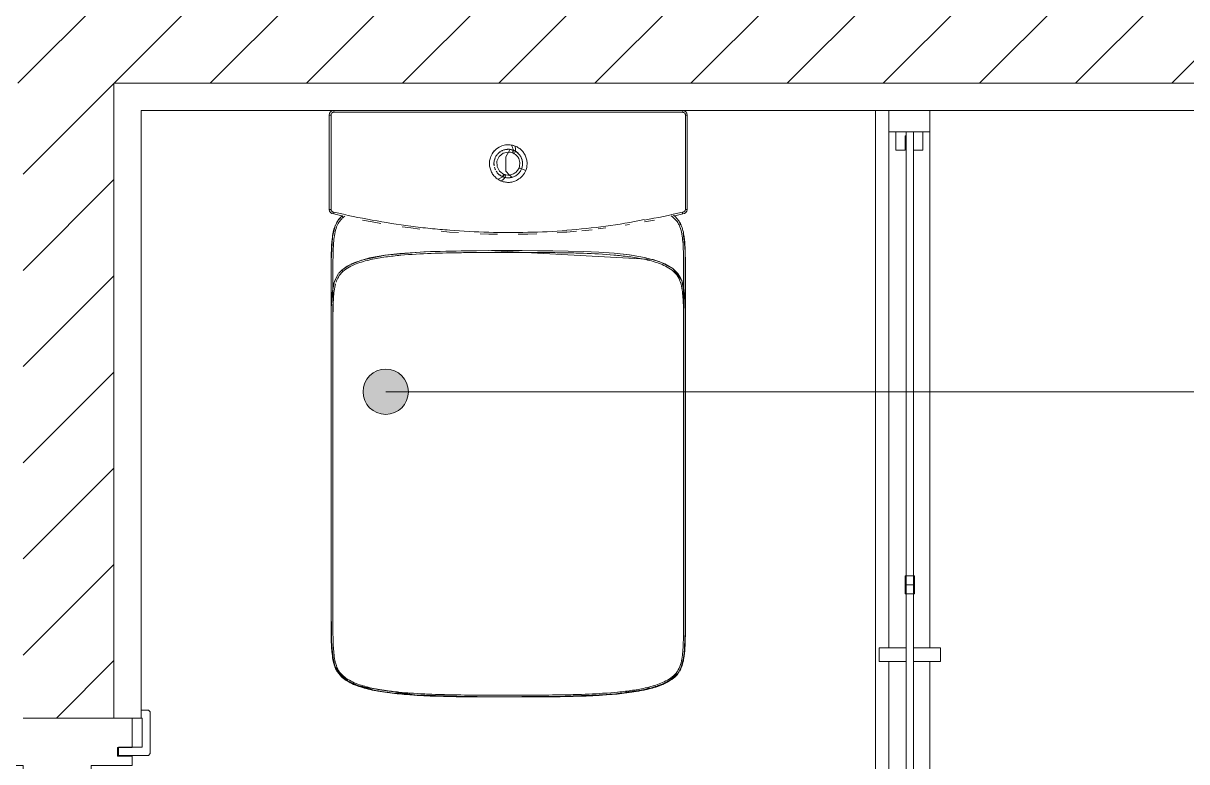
# Model space of a CAD drawing. Header units: millimetres. Extents: x 2160 to 29548, y 1196 to 18324.
# Drawn here: x 24234 to 25517, y 8252 to 9066 of the extents above; entities that cross this region are included whole.
import ezdxf

# ---------------------------------------------------------------- set-up
doc = ezdxf.new("R2010")
doc.units = ezdxf.units.MM
for name, color, linetype, lineweight, true_color in [('A-DOOR', 30, 'Continuous', 9, 0xff7f00), ('A-DOOR-FRAM', 30, 'Continuous', 9, 0xff7f00), ('A-GENM', 7, 'Continuous', 9, 0x848400), ('A-GENM-5', 7, 'Continuous', 9, 0x7f5f3f), ('A-GENM-6', 7, 'Continuous', 5, 0x7f5f3f), ('A-新建墙体', 7, 'Continuous', 18, 0x848400), ('A-新建墙体-2', 9, 'Continuous', 5, 0x808080), ('A-新建墙体-3', 7, 'Continuous', 9, 0xff8080), ('G-ANNO-TEXT-1', 7, 'Continuous', 5, 0x008000), ('G-IMPT', 7, 'Continuous', 5, 0x7f5f3f), ('P-SANR-FIXT', 7, 'Continuous', 5, 0x7f5f3f)]:
    doc.layers.add(name, color=color, linetype=linetype, lineweight=lineweight, true_color=true_color)
pattern_1 = [(45, (11833.81, 0), (-53.033, 53.033), [])]

# ---------------------------------------------------------------- blocks, each defined once
blk = doc.blocks.new('I-W-门套 - 标准-V11-02平面布置及立面索引')
at = {"layer": 'A-DOOR'}
for p, q in [((-430.6, 18), (-428.6, 20)), ((-430.6, 10), (-430.6, 18)), ((-428.6, 20), (-382.6, 20)), ((-382.6, 20), (-380.6, 18)), ((-380.6, 18), (-380.6, -15)), ((-421.6, 11), (-421.6, 10)), ((-389.6, 11), (-421.6, 11)), ((-389.6, -15), (-389.6, 11)), ((-380.6, -15), (-389.6, -15))]:
    blk.add_line(p, q, dxfattribs=at)
blk = doc.blocks.new('I-W-门框 - 标准-14208058-02平面布置及立面索引')
at = {"layer": 'A-DOOR-FRAM'}
for p, q in [((-650, 0), (-617.5, 0)), ((-617.5, 0), (-617.5, -15)), ((-608, 0), (-598, 0)), ((-608, -15), (-608, 0)), ((-598, 0), (-598, -30)), ((98, 0), (108, 0)), ((98, -30), (98, 0)), ((108, 0), (108, -15)), ((117.5, 0), (150, 0)), ((117.5, -15), (117.5, 0)), ((-617.5, -15), (-608, -15)), ((108, -15), (117.5, -15)), ((-598, -30), (-590, -30)), ((-590, -30), (-590, -105)), ((90, -30), (98, -30)), ((90, -105), (90, -30)), ((-598, -105), (-598, -150)), ((-590, -105), (-598, -105)), ((98, -105), (90, -105)), ((98, -150), (98, -105)), ((-617.5, -134), (-617.5, -150)), ((-608, -134), (-617.5, -134)), ((-608, -150), (-608, -134)), ((108, -134), (108, -150)), ((117.5, -134), (108, -134)), ((117.5, -150), (117.5, -134)), ((-617.5, -150), (-650, -150)), ((-598, -150), (-608, -150)), ((108, -150), (98, -150)), ((150, -150), (117.5, -150))]:
    blk.add_line(p, q, dxfattribs=at)
blk = doc.blocks.new('科勒艾思格尔分体座便器_KC-3588-H-O_ - 科勒艾思格尔分体坐便器_dwg-V13-02平面布置及立面索引')
at = {"layer": 'G-IMPT'}
for p, q in [((-192.5, 308.2), (-192.5, 309.2)), ((-192.5, 307.2), (-192.5, 308.2)), ((192.5, 307.2), (192.5, 309.2)), ((-197.5, 304.2), (-197.5, 200.1)), ((-195.5, 304.2), (-197.5, 304.2)), ((195.5, 304.2), (196.5, 304.2)), ((196.5, 304.2), (197.5, 304.2)), ((197.5, 200.1), (197.5, 304.2)), ((-2.7, 258.2), (0.2, 263.4)), ((-2.7, 258.2), (0.2, 263.4)), ((-2.7, 258.2), (-2.7, 242.2)), ((-2.7, 242.2), (-2.7, 258.2)), ((0.2, 263.4), (1.8, 266.3)), ((-15.7, 250.3), (-15.7, 249.7)), ((-14.6, 256.5), (-15.2, 254.8)), ((-14.8, 245.4), (-14.5, 244.5)), ((-13, 241.8), (-12.5, 241.1)), ((-2.7, 242.2), (1.4, 238)), ((1.4, 238), (-2.7, 242.2)), ((2.9, 235.2), (3.8, 235.4)), ((-196.5, 200.1), (-197.5, 200.1)), ((-195.5, 200.1), (-196.5, 200.1)), ((-192.5, 195.1), (-183.6, 193.1)), ((-192.5, 195.1), (-183.6, 193.1)), ((-183.6, 193.1), (-192.5, 195.1)), ((-183.6, 193.1), (-192.5, 195.1)), ((-192.5, 195.1), (-183.6, 193.1)), ((183.6, 193.1), (192.5, 195.1)), ((183.6, 193.1), (192.5, 195.1)), ((192.5, 195.1), (183.6, 193.1)), ((192.5, 195.1), (183.6, 193.1)), ((183.6, 193.1), (192.5, 195.1)), ((196.5, 200.1), (195.5, 200.1)), ((197.5, 200.1), (196.5, 200.1)), ((129, 182.7), (133.8, 183.5)), ((129, 182.7), (133.8, 183.5)), ((133.8, 183.5), (129, 182.7)), ((133.8, 183.5), (129, 182.7)), ((129, 182.7), (133.8, 183.5)), ((150.2, 186.3), (161.3, 188.4)), ((150.2, 186.3), (161.3, 188.4)), ((161.3, 188.4), (150.2, 186.3)), ((161.3, 188.4), (150.2, 186.3)), ((150.2, 186.3), (161.3, 188.4)), ((188.1, 187.4), (190.2, 183.2)), ((10.8, 172.7), (21.6, 172.9)), ((10.8, 172.7), (21.6, 172.9)), ((10.8, 172.7), (21.6, 172.9)), ((21.6, 172.9), (12.2, 172.7)), ((92.6, 177.8), (81, 176.6)), ((81, 176.6), (92.6, 177.8)), ((99.1, 178.6), (107.6, 179.7)), ((99.1, 178.6), (107.6, 179.7)), ((107.6, 179.7), (99.1, 178.6)), ((107.6, 179.7), (99.1, 178.6)), ((99.1, 178.6), (107.6, 179.7)), ((-186.8, 130), (-183.6, 133.3)), ((-186.6, 130.2), (-183.6, 133.3)), ((-183.6, 133.3), (-174.6, 139.2)), ((-174.6, 139.2), (-183.6, 133.3)), ((195.4, -245.5), (195.4, -159)), ((193.7, -292.7), (191.1, -303.4)), ((-176.6, -320.5), (-183.9, -315.3)), ((-177.3, -319.2), (-183, -315.2)), ((177.8, -319.8), (176.9, -320.3)), ((183.4, -314.9), (178.2, -318.8)), ((183.6, -315.5), (181, -317.5)), ((184.6, -313.7), (183.4, -314.9)), ((186.8, -312.1), (183.6, -315.5)), ((186.9, -312.1), (183.6, -315.5)), ((-153.9, -327), (-154.8, -326.8)), ((-142.7, -329.2), (-143.9, -329)), ((-123, -332.3), (-141.8, -329.3)), ((-117.8, -332.9), (-126.9, -331.4)), ((135.4, -331.4), (129.2, -332.3)), ((175.3, -321.1), (174.6, -321.5))]:
    blk.add_line(p, q, dxfattribs=at)
at = {"layer": 'G-IMPT', "flags": 128}
for points in [[(-197.5, 200.1), (-197.5, 252.2), (-197.5, 304.2)], [(-195.5, 304.2), (-195.5, 252.2), (-195.5, 200.1)], [(192.5, 307.2), (0, 307.2), (-192.5, 307.2)], [(195.5, 200.1), (195.5, 252.2), (195.5, 304.2)], [(197.5, 304.2), (197.5, 252.2), (197.5, 200.1)], [(3.6, 271.1), (4.2, 269.6), (4.7, 268.1), (5.3, 266.7), (5.8, 265.3)], [(5.8, 265.3), (5.3, 266.7), (4.7, 268.1), (4.2, 269.6), (3.6, 271.1)], [(7.6, 270), (7.8, 268.8), (7.9, 267.6), (8, 266.5), (8.1, 265.3), (8.3, 264.1)], [(0.2, 263.4), (-5.6, 262.2), (-10.1, 258.5), (-12.5, 253.2), (-12.3, 247.3), (-9.5, 242.2), (-4.7, 238.8)], [(0.2, 263.4), (1, 264.9), (1.8, 266.3)], [(5, 265.6), (4.9, 264.1), (4.7, 262.5)], [(5.1, 262.4), (5.5, 263.8), (5.8, 265.3)], [(7.8, 264.4), (7.5, 263.7), (7.2, 263), (7, 262.3), (6.7, 261.5)], [(11.9, 246), (12.5, 245.7), (13.2, 245.5), (13.9, 245.2), (14.6, 244.9)], [(19.3, 243.1), (18.4, 243.4), (17.4, 243.8), (16.5, 244.2), (15.6, 244.5), (14.6, 244.9)], [(-11.3, 233.3), (-10.5, 233.7), (-9.7, 234.1), (-9, 234.5), (-8.2, 234.9), (-7.4, 235.3), (-6.6, 235.7), (-5.8, 236.1)], [(-3.1, 235.3), (-4, 234.5), (-4.9, 233.7), (-5.8, 232.9), (-6.7, 232.2), (-7.6, 231.4)], [(-4.7, 238.8), (-5.1, 238.3), (-5.4, 237.9), (-5.8, 237.4), (-6.2, 236.9), (-6.5, 236.4)], [(-6.5, 236.4), (-3.2, 235.3), (-1.9, 235.1)], [(-4.2, 238.7), (-5, 237.4), (-5.8, 236.1)], [(-2.5, 238.2), (-3.1, 236.8), (-3.7, 235.4)], [(-2.5, 238.2), (-0.6, 238), (1.4, 238)], [(1.4, 238), (2.7, 236.7), (4, 235.5)], [(4, 235.5), (2.7, 236.7), (1.4, 238)], [(-192.7, -299.2), (-193.4, -296.4), (-195.2, -276.2), (-195.4, -230.8), (-195.4, -16.2), (-195.4, 91.1), (-195.4, 144.7), (-193.8, 171.6), (-191, 182.2), (-187.4, 188.5), (-183.8, 192.4), (-183.6, 192.5)], [(-185.4, 190.6), (-184.6, 191.5), (-183.4, 192.7)], [(-191.3, -302.8), (-193.2, -296.1), (-195, -276.2), (-195.3, -231.5), (-195.3, -17.5), (-195.3, 89.6), (-195.3, 143.1), (-193.9, 169.9), (-191.3, 180.6)], [(-160.8, 188.3), (-150.2, 186.3), (-140.6, 184.6)], [(-160.8, 188.3), (-150.2, 186.3), (-140.6, 184.6)], [(-140.6, 184.6), (-150.2, 186.3), (-160.8, 188.3)], [(-140.6, 184.6), (-150.2, 186.3), (-160.8, 188.3)], [(-160.8, 188.3), (-150.2, 186.3), (-140.6, 184.6)], [(-117.1, 181), (-107.6, 179.7), (-97.7, 178.4)], [(-117.1, 181), (-107.6, 179.7), (-97.7, 178.4)], [(-97.7, 178.4), (-107.6, 179.7), (-117.1, 181)], [(-97.7, 178.4), (-107.6, 179.7), (-117.1, 181)], [(-117.1, 181), (-107.6, 179.7), (-97.7, 178.4)], [(-74.1, 176), (-64.7, 175.2), (-54.9, 174.5)], [(-74.1, 176), (-64.7, 175.2), (-54.9, 174.5)], [(-54.9, 174.5), (-64.7, 175.2), (-74.1, 176)], [(-54.9, 174.5), (-64.7, 175.2), (-74.1, 176)], [(-74.1, 176), (-64.7, 175.2), (-54.9, 174.5)], [(-31, 173.2), (-21.6, 172.9), (-11.8, 172.7)], [(-31, 173.2), (-21.6, 172.9), (-11.8, 172.7)], [(-11.8, 172.7), (-21.6, 172.9), (-31, 173.2)], [(-11.8, 172.7), (-21.6, 172.9), (-31, 173.2)], [(-31, 173.2), (-21.6, 172.9), (-11.8, 172.7)], [(31.6, 173.2), (21.6, 172.9), (10.8, 172.7)], [(75.4, 176.1), (64.7, 175.2), (53.9, 174.4)], [(193.1, 174.2), (195, 155.1), (195.3, 112.2), (195.3, -103.3), (195.3, -211.1), (195.3, -265), (193.9, -291.4)], [(-183.6, 133.3), (-177.8, 137.5), (-161.7, 144.3), (-135.5, 149.7), (-93.2, 153.3), (-21.6, 154.7), (159.7, 144.8), (172.8, 140.1), (181.5, 135), (187.1, 129.6), (190.5, 124), (192.8, 117.5), (194.9, 100), (195.4, 64), (195.4, -128.5), (195.4, -159)], [(-173.5, 139.8), (-169.1, 141.7), (-152.9, 146.6), (-136.3, 149.6), (-119.5, 151.5), (-102.7, 152.8), (-85.8, 153.6), (-69, 154.2), (-52.1, 154.5), (-35.2, 154.6), (-18.3, 154.7), (-1.4, 154.7), (15.5, 154.7), (32.4, 154.6), (49.3, 154.5), (66.1, 154.2), (83, 153.7), (99.9, 153), (116.7, 151.8), (133.5, 150), (150.2, 147.2), (166.4, 142.7), (181.4, 135.1), (191.5, 121.7), (194.6, 105.3), (195.3, 88.3), (195.4, 72.1), (195.4, 53.5), (195.4, 38.7), (195.4, 20.5), (195.4, 3.9), (195.4, -13), (195.4, -29.8), (195.4, -46.7), (195.4, -63.6), (195.4, -80.5), (195.4, -97.4), (195.4, -114.3), (195.4, -131.2), (195.4, -148), (195.4, -164.9), (195.4, -181.8), (195.4, -199.7)], [(195.4, -199.7), (195.4, -181.9), (195.4, -165), (195.4, -148.1), (195.4, -131.2), (195.4, -114.3), (195.4, -97.5), (195.4, -80.6), (195.4, -63.7), (195.4, -46.8), (195.4, -29.9), (195.4, -13), (195.4, 3.8), (195.4, 20.5), (195.4, 38.6), (195.4, 53.5), (195.4, 72), (195.3, 88.3), (194.6, 105.2), (191.5, 121.7), (181.4, 135.1), (166.5, 142.7), (150.2, 147.1), (133.6, 149.9), (116.7, 151.8), (99.9, 153), (83, 153.7), (66.1, 154.2), (49.3, 154.5), (32.4, 154.6), (15.5, 154.7), (-1.4, 154.7), (-18.3, 154.7), (-35.2, 154.6), (-52.1, 154.5), (-68.9, 154.2), (-85.8, 153.6), (-102.7, 152.8), (-119.5, 151.5), (-136.3, 149.6), (-152.9, 146.6), (-169.1, 141.7), (-173.5, 139.8)], [(-195.4, 17.4), (-195.4, 31.9), (-195.4, 46.8), (-195.4, 61.7), (-195.4, 76.6), (-195.3, 91.5), (-194.5, 106.4), (-191.7, 121), (-187.3, 129.3)], [(-195.4, 17.4), (-195.4, 33.5), (-195.4, 50.6), (-195.4, 67.8), (-195.4, 84.9), (-194.8, 102), (-192.4, 118.9), (-188.1, 128.3)], [(183.6, -315.5), (169.2, -324.1), (153.1, -329.1), (136.4, -332.2), (119.7, -334.2), (102.9, -335.5), (86, -336.4), (69.1, -336.9), (52.2, -337.2), (35.3, -337.4), (18.4, -337.4), (1.5, -337.4), (-15.4, -337.4), (-32.3, -337.4), (-49.2, -337.2), (-66, -337), (-82.9, -336.5), (-99.8, -335.7), (-116.6, -334.5), (-133.5, -332.6), (-150.1, -329.8), (-166.4, -325.2), (-181.3, -317.5), (-191.3, -304.1), (-194.5, -287.6), (-195.3, -270.7), (-195.4, -254.4), (-195.4, -236), (-195.4, -221), (-195.4, -202.9), (-195.4, -186.2), (-195.4, -169.4), (-195.4, -152.5), (-195.4, -135.6), (-195.4, -118.7), (-195.4, -101.8), (-195.4, -84.9), (-195.4, -68), (-195.4, -51.2), (-195.4, -34.3), (-195.4, -17.4), (-195.4, -0.5), (-195.4, 17.4)], [(-195.4, 17.4), (-195.4, 0.1), (-195.4, -16.8), (-195.4, -33.7), (-195.4, -50.6), (-195.4, -67.5), (-195.4, -84.4), (-195.4, -101.4), (-195.4, -118.3), (-195.4, -135.2), (-195.4, -152.1), (-195.4, -169), (-195.4, -185.9), (-195.4, -202.8), (-195.4, -219.6), (-195.4, -236.8), (-195.4, -253.5), (-195.3, -270.4), (-194.6, -287.3), (-191.4, -303.9), (-181.5, -317.3), (-166.6, -325.1), (-150.4, -329.7), (-133.7, -332.6), (-116.9, -334.5), (-100, -335.7), (-83.2, -336.5), (-66.3, -337), (-49.3, -337.2), (-32.4, -337.4), (-15.5, -337.4), (1.4, -337.4), (18.3, -337.4), (35.2, -337.4), (52.1, -337.2), (69, -336.9), (85.9, -336.4), (102.8, -335.5), (119.6, -334.2), (136.4, -332.2), (153, -329.1), (169.2, -324.1), (183.6, -315.5)], [(195.4, -199.7), (195.4, -215.8), (195.4, -232.9), (195.4, -250), (195.4, -267.1), (194.8, -284.2), (192.3, -301.1), (188.3, -310.1)], [(195.4, -199.7), (195.4, -215.9), (195.4, -233), (195.4, -250), (195.4, -267.1), (194.8, -284.2), (192.3, -301.1), (188.3, -310.1)], [(183.6, -315.5), (177.8, -319.8), (170.1, -323.8), (149.8, -329.8), (116.6, -334.5), (63, -337), (-34.5, -337.4), (-103.6, -335.5), (-165.6, -325.5), (-176.6, -320.5), (-183.9, -315.3), (-188.5, -309.8), (-191.4, -303.8), (-193.4, -296.4), (-195.2, -276.2), (-195.4, -253.4)], [(183.6, -315.5), (188.3, -310.1), (191.3, -304.1), (193.3, -296.8), (195.2, -276.8), (195.4, -245.5)], [(-190, -306.8), (-191.4, -303.8), (-191.7, -302.7)], [(-160.1, -325.9), (-164.9, -325.2), (-175.3, -320.6)], [(176.3, -319.9), (169.8, -323.3), (164.1, -325)], [(-145.2, -328.8), (-165.6, -325.5), (-174.2, -321.6)], [(172.1, -322.8), (170.1, -323.8), (149.8, -329.8), (116.6, -334.5), (63, -337), (-34.5, -337.4), (-103.6, -335.5), (-122, -332.5)], [(89.6, -335.5), (62.7, -336.7), (-33.2, -337.1), (-103.9, -335.1), (-115.6, -333.2)], [(125.8, -332.8), (116.1, -334.2), (92.3, -335.3)], [(155.9, -327.5), (149.1, -329.5), (136, -331.4)]]:
    blk.add_lwpolyline(points, dxfattribs=at)
at = {"layer": 'G-IMPT'}
for centre, radius, start, end in [((-192.5, 304.2), 5, 90, 180), ((-192.5, 304.2), 5, 90, 180), ((-192.5, 304.2), 5, 90, 180), ((-192.5, 304.2), 5, 90, 180), ((-192.5, 304.2), 5, 90, 180), ((192.5, 304.2), 5, 0, 90), ((192.5, 304.2), 5, 0, 90), ((192.5, 304.2), 5, 0, 90), ((192.5, 304.2), 5, 0, 90), ((192.5, 304.2), 5, 0, 90), ((0, 250.7), 20.7, 80.7615, 139.0119), ((0, 250.7), 20.7, 84.4265, 89.2137), ((0, 250.7), 20.7, 68.4288, 80.7615), ((0, 250.7), 20.7, 140.4045, 158.4288), ((0, 250.7), 20.7, 122.4288, 123.7627), ((0, 250.7), 15.7, 113.9584, 116.9993), ((0, 250.7), 15.7, 92.8112, 95.7864), ((0, 250.7), 15.7, 81.1409, 83.9509), ((0, 250.7), 12.7, 66.1884, 68.4287), ((0, 250.7), 15.7, 68.4288, 71.3949), ((0, 250.7), 15.7, 60.3343, 71.1826), ((0, 250.7), 15.7, 245.4626, 248.4288), ((0, 250.7), 12.7, 248.4289, 250.6691), ((-192.5, 200.1), 5, 180, 270), ((-192.5, 200.1), 5, 180, 270), ((-192.5, 200.1), 5, 180, 270), ((-192.5, 200.1), 5, 180, 270), ((-192.5, 200.1), 5, 180, 270), ((192.5, 200.1), 5, 270, 360), ((192.5, 200.1), 5, 270, 360), ((192.5, 200.1), 5, 270, 0), ((192.5, 200.1), 5, 270, 360), ((192.5, 200.1), 5, 270, 360)]:
    blk.add_arc(centre, radius, start, end, dxfattribs=at)
blk.add_ellipse((0, 250.7), major_axis=(-15, 4.8), ratio=1, start_param=1.500814, end_param=1.640779, dxfattribs=at)
for points, knots in [([(-192.5, 307.2), (-192.8, 307.2), (-193.5, 307.1), (-194.5, 306.6), (-195.3, 305.6), (-195.5, 304.7), (-195.5, 304.2)], [-1, -1, -1, -1, -0.785714, -0.571429, -0.285714, 0, 0, 0, 0]), ([(-195.5, 304.2), (-195.5, 304.6), (-195.4, 305), (-195.3, 305.4), (-195.2, 305.5)], [-1, -1, -1, -1, -0.7857143, -0.7142857, -0.7142857, -0.7142857, -0.7142857]), ([(-195.5, 304.2), (-195.5, 304.6), (-195.4, 305), (-195.3, 305.4), (-195.2, 305.5)], [-1, -1, -1, -1, -0.7857143, -0.7142857, -0.7142857, -0.7142857, -0.7142857]), ([(195.5, 304.2), (195.5, 304.6), (195.4, 305.2), (194.8, 306.2), (193.8, 307), (192.9, 307.2), (192.5, 307.2)], [-1, -1, -1, -1, -0.785714, -0.571429, -0.285714, 0, 0, 0, 0]), ([(195.5, 304.2), (195.5, 304.6), (195.4, 305), (195.3, 305.4), (195.2, 305.5)], [-1, -1, -1, -1, -0.7857143, -0.7142857, -0.7142857, -0.7142857, -0.7142857]), ([(195.5, 304.2), (195.5, 304.6), (195.4, 305), (195.3, 305.4), (195.2, 305.5)], [-1, -1, -1, -1, -0.7857143, -0.7142857, -0.7142857, -0.7142857, -0.7142857]), ([(-10.1, 268.8), (-12.3, 267.6), (-15.2, 265.2), (-17.9, 261.4), (-18.9, 259.4), (-19.3, 258.3)], [0.5, 0.5, 0.5, 0.5, 0.75, 0.875, 1, 1, 1, 1]), ([(-15.5, 248), (-15.6, 248.7), (-15.8, 250.2), (-15.7, 252.5), (-15.2, 254.9), (-14.7, 256.3), (-14.5, 256.9)], [0.3441645, 0.3441645, 0.3441645, 0.3441645, 0.3888889, 0.4444444, 0.5, 0.5478998, 0.5478998, 0.5478998, 0.5478998]), ([(-14.3, 257.3), (-13.8, 258.3), (-13.1, 259.6), (-12.1, 260.8), (-11.8, 261.2)], [0.0385939, 0.0385939, 0.0385939, 0.0385939, 0.1666667, 0.2314754, 0.2314754, 0.2314754, 0.2314754]), ([(-13.9, 258.1), (-13.7, 258.5), (-13.1, 259.4), (-12.5, 260.3), (-12.1, 260.8)], [0.5778493, 0.5778493, 0.5778493, 0.5778493, 0.61111111, 0.6505472, 0.6505472, 0.6505472, 0.6505472]), ([(-11.5, 261.4), (-11, 261.9), (-10.1, 262.8), (-9.1, 263.6), (-8.6, 263.9)], [0.2460685, 0.2460685, 0.2460685, 0.2460685, 0.3333333, 0.4050771, 0.4050771, 0.4050771, 0.4050771]), ([(-7.9, 264.3), (-7.5, 264.6), (-5.9, 265.4), (-2.9, 266.3), (-0.2, 266.6), (1.1, 266.4)], [0.441452, 0.441452, 0.441452, 0.441452, 0.5, 0.6666667, 0.8333333, 0.8333333, 0.8333333, 0.8333333]), ([(6.7, 261.5), (7.5, 261), (8.6, 260.1), (10, 258.7), (11.7, 256.2), (12.8, 252.9), (12.7, 248.8), (12.2, 246.9), (11.9, 246)], [0, 0, 0, 0, 0.166667, 0.25, 0.333333, 0.666667, 0.833333, 1, 1, 1, 1]), ([(8.3, 264.1), (10.3, 262.8), (13.9, 259.3), (15.9, 253.3), (15.7, 248.4), (15.1, 246), (14.6, 244.9)], [0, 0, 0, 0, 0.333333, 0.666667, 0.833333, 1, 1, 1, 1]), ([(-15.5, 248), (-15.6, 248.2), (-15.8, 249.8), (-15.8, 252.7), (-15.1, 255.2), (-14.6, 256.5)], [0.6399977, 0.6399977, 0.6399977, 0.6399977, 0.6666667, 0.8333333, 1, 1, 1, 1]), ([(-14.1, 243.7), (-14.3, 244), (-14.7, 245), (-15, 246), (-15.2, 246.6)], [0.4471824, 0.4471824, 0.4471824, 0.4471824, 0.5, 0.5790949, 0.5790949, 0.5790949, 0.5790949]), ([(1.4, 238), (2.9, 238.2), (6, 239.1), (9.7, 242), (11.3, 244.6), (11.9, 246)], [-0.9998776, -0.9998776, -0.9998776, -0.9998776, -0.6666667, -0.3333333, 0, 0, 0, 0]), ([(14.6, 244.9), (15.1, 246), (15.7, 248.4), (15.8, 250.9), (15.7, 252.1)], [0, 0, 0, 0, 0.1666667, 0.3247486, 0.3247486, 0.3247486, 0.3247486]), ([(-11.5, 240), (-11.9, 240.4), (-12.5, 241.1), (-13.1, 242), (-13.3, 242.3)], [0.2583631, 0.2583631, 0.2583631, 0.2583631, 0.3333333, 0.3807892, 0.3807892, 0.3807892, 0.3807892]), ([(-6.5, 236.4), (-7.7, 236.9), (-9.2, 237.8), (-10.5, 238.9), (-10.7, 239.2)], [0, 0, 0, 0, 0.1666667, 0.2128605, 0.2128605, 0.2128605, 0.2128605]), ([(-7.6, 231.4), (-6.2, 230.8), (-3.2, 230), (1.5, 229.8), (6.1, 230.7), (11.1, 232.9), (16, 236.9), (18.5, 241), (19.3, 243.1)], [0, 0, 0, 0, 0.142857, 0.285714, 0.428571, 0.571429, 0.785714, 1, 1, 1, 1]), ([(-195.5, 200.1), (-195.5, 199.7), (-195.3, 198.8), (-194.5, 197.8), (-193.4, 197.2), (-192.7, 197.1), (-192.3, 197.1)], [-1, -1, -1, -1, -0.722222, -0.444444, -0.222222, 0, 0, 0, 0]), ([(-195.3, 199.1), (-195.3, 199), (-195.1, 198.6), (-194.9, 198.4), (-194.7, 198.2)], [-0.7777778, -0.7777778, -0.7777778, -0.7777778, -0.7222222, -0.5555556, -0.5555556, -0.5555556, -0.5555556]), ([(-195.3, 199.1), (-195.3, 199), (-195.1, 198.6), (-194.9, 198.4), (-194.7, 198.2)], [-0.7777778, -0.7777778, -0.7777778, -0.7777778, -0.7222222, -0.5555556, -0.5555556, -0.5555556, -0.5555556]), ([(-192.3, 197.1), (-192.3, 197), (-192.3, 196.7), (-192.4, 196.3), (-192.4, 195.9), (-192.4, 195.7), (-192.5, 195.5), (-192.5, 195.3), (-192.5, 195.2), (-192.5, 195.2)], [0, 0, 0, 0, 0.1428571, 0.2857143, 0.4285714, 0.5, 0.5714286, 0.7142857, 0.8571429, 0.8571429, 0.8571429, 0.8571429]), ([(-183.6, 192.5), (-185.1, 191.2), (-187.3, 188.9), (-189, 186.3), (-189.6, 185.2)], [0, 0, 0, 0, 5.833052, 9.509512, 9.509512, 9.509512, 9.509512]), ([(-189.6, 185.2), (-189, 186.3), (-187.3, 188.9), (-185.1, 191.2), (-183.6, 192.5)], [-9.509512, -9.509512, -9.509512, -9.509512, -5.833052, 0, 0, 0, 0]), ([(-186.7, 189.2), (-186.6, 189.3), (-185.6, 190.6), (-184.4, 191.7), (-183.4, 192.7)], [-0.009499569, -0.009499569, -0.009499569, -0.009499569, -0.00862069, 0, 0, 0, 0]), ([(-182.3, 191), (-182.5, 191.3), (-182.9, 191.7), (-183.3, 192.1), (-183.5, 192.4), (-183.6, 192.5), (-183.6, 192.5)], [0, 0, 0, 0, 0.333333, 0.5, 0.666667, 1, 1, 1, 1]), ([(-183.6, 192.5), (-183.6, 192.5), (-183.5, 192.4), (-183.3, 192.1), (-182.9, 191.7), (-182.5, 191.3), (-182.3, 191)], [0, 0, 0, 0, 0.333333, 0.5, 0.666667, 1, 1, 1, 1]), ([(-182.6, 191.8), (-182.6, 191.8), (-182.8, 192), (-183, 192.3), (-183.2, 192.4), (-183.3, 192.6), (-183.4, 192.6), (-183.4, 192.7)], [-0.75, -0.75, -0.75, -0.75, -0.625, -0.5, -0.375, -0.25, -0.0355654, -0.0355654, -0.0355654, -0.0355654]), ([(193.4, 114.8), (193.4, 117.9), (193.4, 126.7), (193.4, 138.4), (193.3, 149.7), (193.1, 158.2), (192.5, 166.6), (191.3, 175), (189.3, 181.8), (186.4, 186.7), (183.6, 190), (181.3, 191.9), (180, 192.9), (179.9, 193)], [-0.51076205, -0.51076205, -0.51076205, -0.51076205, -0.5, -0.48076923, -0.47115385, -0.46153846, -0.45192308, -0.44230769, -0.43269231, -0.42788462, -0.42307692, -0.41826923, -0.41768401, -0.41768401, -0.41768401, -0.41768401]), ([(182.3, 193.7), (182.7, 193.3), (184.7, 191.7), (187.8, 188.4), (190.9, 183), (192.9, 176.8), (194.4, 168.4), (195.1, 158.2), (195.4, 146.3), (195.4, 134.7), (195.4, 111.5), (195.4, 76.6), (195.4, 15), (195.4, -61.9), (195.4, -138.6), (195.4, -199.6), (195.4, -234.3), (195.4, -257.3), (195.4, -268.9), (195.1, -280.8), (194.4, -291), (192.9, -299.5), (191.1, -304.9), (189.6, -308.1), (189.1, -309)], [-515.714323, -515.714323, -515.714323, -515.714323, -513.937523, -508.104472, -502.266618, -495.347745, -488.475263, -476.801349, -465.098697, -453.192235, -441.285282, -395.043511, -348.801738, -256.318192, -164.619232, -118.769752, -72.920272, -61.038317, -49.156368, -37.470203, -25.807951, -18.846688, -11.841007, -8.530989, -8.530989, -8.530989, -8.530989]), ([(189, -309), (189.6, -308), (191.2, -305), (192.9, -299.5), (194.4, -291), (195.1, -280.8), (195.4, -268.9), (195.4, -257.3), (195.4, -234.3), (195.4, -199.6), (195.4, -138.6), (195.4, -61.9), (195.4, 15), (195.4, 76.6), (195.4, 111.5), (195.4, 134.7), (195.4, 146.3), (195.1, 158.2), (194.4, 168.4), (192.9, 176.8), (190.9, 183), (187.8, 188.4), (184.7, 191.7), (182.7, 193.3), (182.3, 193.7)], [8.530989, 8.530989, 8.530989, 8.530989, 11.841007, 18.846688, 25.807951, 37.470203, 49.156368, 61.038317, 72.920272, 118.769752, 164.619232, 256.318192, 348.801738, 395.043511, 441.285282, 453.192235, 465.098697, 476.801349, 488.475263, 495.347745, 502.266618, 508.104472, 513.937523, 515.714323, 515.714323, 515.714323, 515.714323]), ([(192.3, 197.1), (192.8, 197.1), (193.7, 197.3), (194.7, 198), (195.4, 199), (195.5, 199.8), (195.5, 200.1)], [-1, -1, -1, -1, -0.722222, -0.444444, -0.222222, 0, 0, 0, 0]), ([(192.3, 197.1), (192.3, 197), (192.3, 196.7), (192.4, 196.3), (192.4, 195.9), (192.4, 195.7), (192.5, 195.5), (192.5, 195.3), (192.5, 195.2), (192.5, 195.2)], [0, 0, 0, 0, 0.1428571, 0.2857143, 0.4285714, 0.5, 0.5714286, 0.7142857, 0.8571429, 0.8571429, 0.8571429, 0.8571429]), ([(195.3, 199.1), (195.3, 199), (195.1, 198.6), (194.9, 198.4), (194.7, 198.2)], [-0.7777778, -0.7777778, -0.7777778, -0.7777778, -0.7222222, -0.5555556, -0.5555556, -0.5555556, -0.5555556]), ([(195.3, 199.1), (195.3, 199), (195.1, 198.6), (194.9, 198.4), (194.7, 198.2)], [-0.7777778, -0.7777778, -0.7777778, -0.7777778, -0.7222222, -0.5555556, -0.5555556, -0.5555556, -0.5555556]), ([(-190.9, 182.5), (-191.7, 180.6), (-193, 176.5), (-194.4, 168.4), (-195.1, 158.2), (-195.4, 146.3), (-195.4, 134.7), (-195.4, 111.5), (-195.4, 76.6), (-195.4, 15), (-195.4, -61.9), (-195.4, -138.6), (-195.4, -199.6), (-195.4, -234.3), (-195.4, -257.3), (-195.4, -268.9), (-195.1, -280.8), (-194.4, -291), (-193.3, -297.4), (-192.7, -299.8), (-192.6, -300)], [12.523574, 12.523574, 12.523574, 12.523574, 18.589778, 25.46226, 37.136374, 48.839226, 60.745731, 72.652241, 118.894014, 165.135787, 257.619332, 349.318293, 395.167774, 441.017253, 452.89966, 464.781566, 476.467526, 488.129573, 495.090837, 495.697885, 495.697885, 495.697885, 495.697885]), ([(-192.6, -300), (-192.7, -299.8), (-193.3, -297.4), (-194.4, -291), (-195.1, -280.8), (-195.4, -268.9), (-195.4, -257.3), (-195.4, -234.3), (-195.4, -199.6), (-195.4, -138.6), (-195.4, -61.9), (-195.4, 15), (-195.4, 76.6), (-195.4, 111.5), (-195.4, 134.7), (-195.4, 146.3), (-195.1, 158.2), (-194.4, 168.4), (-193, 176.5), (-191.6, 180.6), (-190.9, 182.5)], [-495.697885, -495.697885, -495.697885, -495.697885, -495.090837, -488.129573, -476.467526, -464.781566, -452.89966, -441.017253, -395.167774, -349.318293, -257.619332, -165.135787, -118.894014, -72.652241, -60.745731, -48.839226, -37.136374, -25.46226, -18.589778, -12.523574, -12.523574, -12.523574, -12.523574]), ([(-182.3, 191), (-183.3, 190.1), (-185.2, 188.2), (-188.4, 183.7), (-190.8, 177.3), (-192.2, 169.2), (-193.1, 158.4), (-193.4, 144.8), (-193.4, 123.6), (-193.4, 107.9), (-193.4, 97.6)], [-1, -1, -1, -1, -0.9953704, -0.9907407, -0.9814815, -0.9722222, -0.962963, -0.9444444, -0.9259259, -0.8910378, -0.8910378, -0.8910378, -0.8910378]), ([(-107.5, 181.7), (-100.4, 180.7), (-86.1, 179), (-71.8, 177.8), (-64.6, 177.3)], [-0.7777778, -0.7777778, -0.7777778, -0.7777778, -0.7222222, -0.6666667, -0.6666667, -0.6666667, -0.6666667]), ([(186, 190), (186.2, 189.8), (186.4, 189.6), (186.6, 189.3), (186.6, 189.3)], [-0.992689401, -0.992689401, -0.992689401, -0.992689401, -0.991071429, -0.990676773, -0.990676773, -0.990676773, -0.990676773]), ([(-193.7, -292.5), (-193.8, -292.1), (-194.3, -288.7), (-194.8, -282.4), (-195.1, -273.5), (-195.3, -261.7), (-195.3, -247), (-195.3, -229.3), (-195.3, -211.6), (-195.3, -193.9), (-195.3, -176.2), (-195.3, -158.5), (-195.3, -140.8), (-195.3, -123.1), (-195.3, -105.4), (-195.3, -87.6), (-195.3, -69.9), (-195.3, -52.2), (-195.3, -34.5), (-195.3, -10.9), (-195.3, 12.7), (-195.3, 36.3), (-195.3, 54), (-195.3, 71.7), (-195.3, 89.4), (-195.3, 107.1), (-195.3, 124.8), (-195.3, 139.5), (-195.2, 151.4), (-194.8, 160.2), (-194.1, 169), (-193.1, 175.4), (-192.1, 178.6), (-191.9, 179.1)], [-0.9509036, -0.9509036, -0.9509036, -0.9509036, -0.9482759, -0.9310345, -0.9137931, -0.8965517, -0.862069, -0.8275862, -0.7931034, -0.7586207, -0.7241379, -0.6896552, -0.6551724, -0.6206897, -0.5862069, -0.5517241, -0.5172414, -0.4827586, -0.4482759, -0.4137931, -0.3448276, -0.3103448, -0.2758621, -0.2413793, -0.2068966, -0.1724138, -0.137931, -0.1034483, -0.0862069, -0.0689655, -0.0517241, -0.0344828, -0.0316203, -0.0316203, -0.0316203, -0.0316203]), ([(193.7, 170.8), (193.9, 169.9), (194, 168.8), (194.1, 167.7), (194.2, 167.5)], [-0.951761097, -0.951761097, -0.951761097, -0.951761097, -0.946428571, -0.945227618, -0.945227618, -0.945227618, -0.945227618]), ([(194.3, 165.9), (194.6, 163.6), (194.9, 158.2), (195.2, 149.8), (195.3, 137.5), (195.3, 116.2), (195.3, 91.7), (195.3, 67.3), (195.3, 48.9), (195.3, 30.6), (195.3, 12.3), (195.3, -6.1), (195.3, -24.4), (195.3, -42.8), (195.3, -61.1), (195.3, -79.4), (195.3, -103.9), (195.3, -128.3), (195.3, -152.8), (195.3, -171.1), (195.3, -189.4), (195.3, -207.8), (195.3, -226.1), (195.3, -244.5), (195.3, -259.7), (195.2, -272), (194.9, -281.1), (194.2, -290.2), (193, -297.6), (191.6, -301.7), (191.2, -302.9)], [-0.9422173, -0.9422173, -0.9422173, -0.9422173, -0.9285714, -0.9107143, -0.8928571, -0.8571429, -0.7857143, -0.75, -0.7142857, -0.6785714, -0.6428571, -0.6071429, -0.5714286, -0.5357143, -0.5, -0.4642857, -0.4285714, -0.3571429, -0.3214286, -0.2857143, -0.25, -0.2142857, -0.1785714, -0.1428571, -0.1071429, -0.0892857, -0.0714286, -0.0535714, -0.0357143, -0.0282004, -0.0282004, -0.0282004, -0.0282004]), ([(182.3, -314), (183.3, -313.1), (185.3, -311.1), (188.4, -306.4), (190.9, -299.8), (192.2, -291.5), (192.9, -283.1), (193.2, -274.8), (193.4, -263.6), (193.4, -249.6), (193.4, -232.8), (193.4, -216), (193.4, -199.2), (193.4, -182.4), (193.4, -160), (193.4, -137.6), (193.4, -115.3), (193.4, -98.5), (193.4, -81.7), (193.4, -64.9), (193.4, -48.1), (193.4, -31.3), (193.4, -14.5), (193.4, 2.3), (193.4, 19.1), (193.4, 35.9), (193.4, 52.6), (193.4, 69.4), (193.4, 83.4), (193.2, 94.6), (192.8, 103), (192, 111.4), (190.7, 118.3), (188.7, 123.5), (186.6, 127.2), (183.9, 130.4), (179.7, 134.1), (173.7, 137.7), (165.9, 140.9), (157.9, 143.4), (146.9, 145.9), (133.1, 148.1), (110.9, 150.5), (88.5, 151.6), (66.1, 152.3), (49.3, 152.5), (32.5, 152.6), (15.7, 152.7), (-1, 152.7), (-17.8, 152.7), (-34.6, 152.6), (-57, 152.4), (-85, 151.9), (-112.9, 150.3), (-135.2, 147.9), (-151.7, 145), (-162.6, 142.1), (-167.8, 140.1)], [-1, -1, -1, -1, -0.994898, -0.9897959, -0.9795918, -0.9693878, -0.9591837, -0.9489796, -0.9387755, -0.9183673, -0.8979592, -0.877551, -0.8571429, -0.8367347, -0.8163265, -0.7755102, -0.755102, -0.7346939, -0.7142857, -0.6938776, -0.6734694, -0.6530612, -0.6326531, -0.6122449, -0.5918367, -0.5714286, -0.5510204, -0.5306122, -0.5102041, -0.5, -0.4897959, -0.4795918, -0.4693878, -0.4642857, -0.4591837, -0.4540816, -0.4489796, -0.4387755, -0.4285714, -0.4183673, -0.4081633, -0.3877551, -0.3673469, -0.3265306, -0.3061224, -0.2857143, -0.2653061, -0.244898, -0.2244898, -0.2040816, -0.1836735, -0.1632653, -0.122449, -0.0816327, -0.0612245, -0.0408163, -0.0204082, -0.0204082, -0.0204082, -0.0204082]), ([(-182.3, 131.8), (-183.3, 130.9), (-185.2, 129), (-187.9, 125.1), (-189.3, 122), (-189.9, 120.1)], [-1, -1, -1, -1, -0.99509804, -0.99019608, -0.98284448, -0.98284448, -0.98284448, -0.98284448]), ([(-183.6, 133.3), (-183.6, 133.3), (-183.5, 133.2), (-183.3, 132.9), (-182.9, 132.4), (-182.5, 132), (-182.3, 131.8)], [0, 0, 0, 0, 0.333333, 0.5, 0.666667, 1, 1, 1, 1]), ([(-182.3, 131.8), (-182.5, 132), (-182.9, 132.4), (-183.3, 132.9), (-183.4, 133), (-183.4, 133.1)], [0, 0, 0, 0, 0.3333333, 0.5, 0.6666667, 0.6666667, 0.6666667, 0.6666667]), ([(-167.8, 140.1), (-170.4, 139.1), (-175.5, 136.8), (-180.2, 133.6), (-182.3, 131.8)], [-0.02040727, -0.02040727, -0.02040727, -0.02040727, -0.01020408, 0, 0, 0, 0]), ([(-190.5, 118.2), (-191.2, 115.6), (-192.2, 110.3), (-192.9, 102.2), (-193.2, 94.2), (-193.4, 83.4), (-193.4, 70), (-193.4, 53.8), (-193.4, 37.7), (-193.4, 21.6), (-193.4, 5.4), (-193.4, -10.7), (-193.4, -26.9), (-193.4, -43), (-193.4, -59.1), (-193.4, -75.3), (-193.4, -91.4), (-193.4, -107.5), (-193.4, -123.7), (-193.4, -139.8), (-193.4, -156), (-193.4, -172.1), (-193.4, -188.2), (-193.4, -204.4), (-193.4, -220.5), (-193.4, -236.6), (-193.4, -252.8), (-193.4, -266.2), (-193.2, -277), (-192.8, -285), (-192, -293.1), (-190.5, -301), (-188, -307.3), (-184.8, -311.7), (-180.9, -315.5), (-175.3, -319.2), (-168, -322.6), (-160.3, -325.2), (-149.9, -327.9), (-131.4, -331.2), (-104.6, -333.7), (-77.7, -334.7), (-56.2, -335.2), (-40, -335.3), (-23.9, -335.4), (-7.8, -335.4), (8.4, -335.4), (24.5, -335.4), (40.6, -335.3), (62.2, -335.1), (89, -334.4), (115.9, -332.8), (137.3, -330.2), (153.1, -327.3), (166.1, -323.5), (175.8, -318.9), (180.3, -315.9), (182.3, -314)], [-0.9803922, -0.9803922, -0.9803922, -0.9803922, -0.9705882, -0.9607843, -0.9509804, -0.9411765, -0.9215686, -0.9019608, -0.8823529, -0.8627451, -0.8431373, -0.8235294, -0.8039216, -0.7843137, -0.7647059, -0.745098, -0.7254902, -0.7058824, -0.6862745, -0.6666667, -0.6470588, -0.627451, -0.6078431, -0.5882353, -0.5686275, -0.5490196, -0.5294118, -0.5098039, -0.5, -0.4901961, -0.4803922, -0.4705882, -0.4607843, -0.4558824, -0.4509804, -0.4411765, -0.4313725, -0.4215686, -0.4117647, -0.3921569, -0.3529412, -0.3137255, -0.2941176, -0.2745098, -0.254902, -0.2352941, -0.2156863, -0.1960784, -0.1764706, -0.1568627, -0.1176471, -0.0784314, -0.0588235, -0.0392157, -0.0196078, -0.0098039, 0, 0, 0, 0]), ([(193.4, 94.8), (193.4, 98.9), (193.4, 104.9), (193.4, 110.8), (193.4, 112.5)], [-0.53344266, -0.53344266, -0.53344266, -0.53344266, -0.51923077, -0.5132798, -0.5132798, -0.5132798, -0.5132798]), ([(193.4, 88.7), (193.4, 89.2), (193.4, 90.3), (193.4, 91.4), (193.4, 91.9)], [-0.540330345, -0.540330345, -0.540330345, -0.540330345, -0.538461538, -0.536670206, -0.536670206, -0.536670206, -0.536670206]), ([(-193.4, 85.8), (-193.4, 83.7), (-193.4, 78.4), (-193.4, 73.1), (-193.4, 70)], [-0.87762869, -0.87762869, -0.87762869, -0.87762869, -0.87037037, -0.8596716, -0.8596716, -0.8596716, -0.8596716]), ([(193.4, 69.4), (193.4, 70.7), (193.4, 76.9), (193.4, 83), (193.4, 87.8)], [-0.56214878, -0.56214878, -0.56214878, -0.56214878, -0.55769231, -0.54134117, -0.54134117, -0.54134117, -0.54134117]), ([(-193.1, -277.2), (-193.1, -278.2), (-193.1, -279.6), (-193, -281.1), (-193, -281.6)], [-0.46614437, -0.46614437, -0.46614437, -0.46614437, -0.462962963, -0.461159621, -0.461159621, -0.461159621, -0.461159621]), ([(-192.2, -301.3), (-191.8, -302.9), (-190.7, -305.9), (-189.3, -308.6), (-188.5, -309.8)], [497.060554, 497.060554, 497.060554, 497.060554, 502.096518, 506.379183, 506.379183, 506.379183, 506.379183]), ([(-188.5, -309.8), (-189.3, -308.6), (-190.7, -305.9), (-191.8, -302.9), (-192.2, -301.3)], [-506.379183, -506.379183, -506.379183, -506.379183, -502.096518, -497.060554, -497.060554, -497.060554, -497.060554]), ([(-176.4, -320.7), (-175.1, -321.4), (-168.9, -324.5), (-155.5, -328.9), (-135.9, -332.5), (-103.4, -336), (-65.9, -337.1), (-28.8, -337.4), (0, -337.4), (28.7, -337.4), (65.9, -337.2), (103.4, -336), (135.9, -332.6), (155.4, -328.8), (169.3, -324.8), (175.2, -321), (176.6, -320.1)], [522.841115, 522.841115, 522.841115, 522.841115, 527.327921, 543.724122, 565.100973, 586.623817, 643.00621, 672.19689, 701.387578, 730.579345, 759.770005, 816.15134, 837.674183, 859.051035, 875.447236, 880.394983, 880.394983, 880.394983, 880.394983]), ([(176.8, -320.4), (175.4, -321.2), (169.1, -324.5), (155.5, -328.9), (135.9, -332.5), (103.4, -336), (65.9, -337.1), (28.8, -337.4), (0, -337.4), (-28.8, -337.4), (-65.9, -337.1), (-103.4, -336), (-135.9, -332.5), (-155.5, -328.9), (-168.9, -324.5), (-175.1, -321.4), (-176.4, -320.7)], [-880.394983, -880.394983, -880.394983, -880.394983, -875.447236, -859.051035, -837.674183, -816.15134, -759.770005, -730.579345, -701.387578, -672.19689, -643.00621, -586.623817, -565.100973, -543.724122, -527.327921, -522.841115, -522.841115, -522.841115, -522.841115]), ([(183.6, -315.5), (183.6, -315.5), (183.5, -315.4), (183.2, -315.1), (182.9, -314.7), (182.5, -314.3), (182.3, -314)], [0, 0, 0, 0, 0.333333, 0.5, 0.666667, 1, 1, 1, 1]), ([(182.3, -314), (182.5, -314.3), (182.9, -314.7), (183.2, -315.1), (183.5, -315.4), (183.6, -315.5), (183.6, -315.5)], [0, 0, 0, 0, 0.333333, 0.5, 0.666667, 1, 1, 1, 1]), ([(183.4, -315.3), (183.4, -315.3), (183.2, -315.1), (182.9, -314.7), (182.5, -314.3), (182.3, -314)], [0.3333333, 0.3333333, 0.3333333, 0.3333333, 0.5, 0.6666667, 1, 1, 1, 1]), ([(182.3, -314), (182.5, -314.3), (182.9, -314.7), (183.2, -315.1), (183.5, -315.4), (183.6, -315.5), (183.6, -315.5)], [0, 0, 0, 0, 0.333333, 0.5, 0.666667, 1, 1, 1, 1]), ([(-159.1, -327), (-159.9, -326.7), (-162, -326.1), (-164.1, -325.5), (-165.5, -325)], [-0.07289097, -0.07289097, -0.07289097, -0.07289097, -0.06666667, -0.05502956, -0.05502956, -0.05502956, -0.05502956]), ([(-129.2, -332.8), (-131.8, -332.4), (-138.5, -331.5), (-146.9, -330.1), (-152.5, -328.7), (-154.1, -328.2)], [-0.15430348, -0.15430348, -0.15430348, -0.15430348, -0.13333333, -0.1, -0.08669284, -0.08669284, -0.08669284, -0.08669284]), ([(-142.1, -329.3), (-141.6, -329.3), (-140.4, -329.6), (-139.1, -329.8), (-138.4, -329.9)], [-0.372116519, -0.372116519, -0.372116519, -0.372116519, -0.37037037, -0.367790727, -0.367790727, -0.367790727, -0.367790727]), ([(-129.8, -331.1), (-128, -331.3), (-125.5, -331.6), (-123, -331.9), (-122.3, -331.9)], [-0.358006744, -0.358006744, -0.358006744, -0.358006744, -0.351851852, -0.349447026, -0.349447026, -0.349447026, -0.349447026]), ([(115.7, -334.2), (114.5, -334.3), (105.1, -335.1), (87.3, -336.1), (62.4, -336.8), (37.4, -337.1), (12.5, -337.1), (-12.5, -337.1), (-37.4, -337.1), (-62.4, -336.8), (-87.3, -336.1), (-107.8, -334.9), (-119.9, -333.8), (-123.7, -333.4)], [-0.809359, -0.809359, -0.809359, -0.809359, -0.8, -0.7333333, -0.6666667, -0.6, -0.5333333, -0.4666667, -0.4, -0.3333333, -0.2666667, -0.2, -0.1691203, -0.1691203, -0.1691203, -0.1691203]), ([(-113.7, -332.7), (-111.9, -332.9), (-108.8, -333.1), (-105.8, -333.3), (-104.6, -333.4)], [-0.33967946, -0.33967946, -0.33967946, -0.33967946, -0.33333333, -0.32923844, -0.32923844, -0.32923844, -0.32923844]), ([(145.5, -330.2), (142.7, -330.7), (135, -332.1), (127.3, -333), (122.4, -333.5)], [-0.88964051, -0.88964051, -0.88964051, -0.88964051, -0.86666667, -0.82737374, -0.82737374, -0.82737374, -0.82737374]), ([(151.2, -329), (150.6, -329.1), (149.5, -329.4), (148.4, -329.6), (148, -329.7)], [-0.90530537, -0.90530537, -0.90530537, -0.90530537, -0.9, -0.896406328, -0.896406328, -0.896406328, -0.896406328]), ([(162.9, -325.8), (162.4, -325.9), (160.8, -326.5), (159.3, -326.9), (158.2, -327.2)], [-0.9378491, -0.9378491, -0.9378491, -0.9378491, -0.93333333, -0.92459685, -0.92459685, -0.92459685, -0.92459685])]:
    blk.add_open_spline(points, degree=3, knots=knots, dxfattribs=at)
for points in [[(-195.2, 305.5), (-195.4, 305.1), (-195.5, 304.7), (-195.5, 304.2)], [(-195.2, 305.5), (-195.4, 305.1), (-195.5, 304.7), (-195.5, 304.2)], [(-193.2, 307.2), (-193.3, 307.1), (-193.5, 307.1), (-193.7, 307), (-193.8, 306.9)], [(-193.2, 307.2), (-193.3, 307.1), (-193.5, 307.1), (-193.7, 307), (-193.8, 306.9)], [(-193.8, 306.9), (-193.6, 307), (-193.4, 307.1), (-193.2, 307.1)], [(-193.8, 306.9), (-193.6, 307), (-193.4, 307.1), (-193.2, 307.1)], [(193.2, 307.2), (193.3, 307.1), (193.5, 307.1), (193.7, 307), (193.8, 306.9)], [(193.2, 307.2), (193.3, 307.1), (193.5, 307.1), (193.7, 307), (193.8, 306.9)], [(193.8, 306.9), (193.6, 307), (193.4, 307.1), (193.2, 307.1)], [(193.8, 306.9), (193.6, 307), (193.4, 307.1), (193.2, 307.1)], [(195.2, 305.5), (195.4, 305.1), (195.5, 304.7), (195.5, 304.2)], [(195.2, 305.5), (195.4, 305.1), (195.5, 304.7), (195.5, 304.2)], [(3.6, 271.1), (1.5, 271.5), (-0.9, 271.6), (-3.2, 271.2)], [(7.6, 270), (7, 270.2), (5.7, 270.7), (4.3, 271), (3.6, 271.1)], [(7.6, 270), (9.1, 269.4), (11.8, 268), (15.4, 264.9), (18.1, 261.1), (20, 256.8), (20.9, 252.2), (20.7, 247.5), (19.9, 244.5), (19.3, 243.1)], [(-19.3, 258.3), (-19.9, 256.8), (-20.7, 253.8), (-20.9, 249), (-19.9, 244.4), (-18, 240), (-15.1, 236.2), (-12.6, 234.2), (-11.3, 233.3)], [(-11.6, 261.3), (-11.6, 261.4), (-11.5, 261.4), (-11.5, 261.5)], [(-11, 261.9), (-10.3, 262.7), (-9.5, 263.3), (-8.6, 263.9)], [(-7.3, 264.6), (-6.2, 265.2), (-5.1, 265.7), (-3.9, 266)], [(-3.2, 266.1), (-1.6, 266.4), (-0.1, 266.5), (1.5, 266.4)], [(4.7, 262.5), (4, 262.8), (2.5, 263.3), (0.9, 263.4), (0.2, 263.4)], [(1.7, 266.3), (2.3, 266.3), (2.8, 266.2), (3.3, 266)], [(1.8, 266.3), (2.3, 266.3), (3.4, 266.1), (4.5, 265.8), (5, 265.6)], [(3.6, 266), (4.1, 265.9), (4.6, 265.8), (5, 265.6)], [(5, 265.6), (5.2, 265.6), (5.4, 265.5), (5.7, 265.4), (5.8, 265.3)], [(5.1, 262.4), (5.4, 262.2), (5.9, 262), (6.4, 261.7), (6.7, 261.5)], [(7.8, 264.4), (7.5, 264.6), (6.8, 264.9), (6.1, 265.2), (5.8, 265.3)], [(5.8, 265.3), (6.1, 265.2), (6.8, 264.9), (7.5, 264.6), (7.8, 264.4)], [(10.8, 262.2), (9.9, 263), (8.8, 263.8), (7.8, 264.4)], [(7.8, 264.4), (7.9, 264.3), (8, 264.2), (8.2, 264.1), (8.3, 264.1)], [(13.2, 259.3), (12.6, 260.2), (11.8, 261), (11, 261.7)], [(14.8, 255.9), (14.5, 257), (14, 258.1), (13.4, 259)], [(-14.1, 243.7), (-14.6, 244.6), (-14.9, 245.6), (-15.2, 246.6)], [(14.6, 244.9), (14.2, 243.8), (13, 241.6), (10.6, 238.9), (7.6, 236.7), (4.1, 235.4), (0.5, 234.8), (-2, 235), (-3.1, 235.3)], [(14.6, 244.9), (14.2, 243.8), (13.6, 242.7), (12.9, 241.7)], [(15.7, 252.3), (15.6, 253.4), (15.4, 254.6), (15.1, 255.8)], [(-10.6, 239.1), (-11.7, 240), (-12.6, 241.1), (-13.3, 242.3)], [(-11.3, 233.3), (-10.7, 232.9), (-9.5, 232.2), (-8.3, 231.7), (-7.6, 231.4)], [(-6.5, 236.4), (-7.9, 237), (-9.2, 237.8), (-10.3, 238.8)], [(-5.8, 236.1), (-5.9, 236.1), (-6.2, 236.2), (-6.4, 236.3), (-6.5, 236.4)], [(-3.7, 235.4), (-4, 235.5), (-4.8, 235.7), (-5.4, 235.9), (-5.8, 236.1)], [(-4.2, 238.7), (-3.9, 238.6), (-3.4, 238.4), (-2.8, 238.3), (-2.5, 238.2)], [(0.1, 235), (-1.2, 234.9), (-2.5, 235.1), (-3.7, 235.4)], [(-3.1, 235.3), (-3.2, 235.3), (-3.4, 235.3), (-3.6, 235.4), (-3.7, 235.4)], [(4, 235.5), (2.8, 235.2), (1.7, 235), (0.5, 235)], [(7.4, 236.8), (6.3, 236.2), (5.1, 235.8), (4, 235.5)], [(10.4, 238.9), (9.5, 238.1), (8.6, 237.4), (7.5, 236.9)], [(12.9, 241.7), (12.2, 240.7), (11.4, 239.8), (10.5, 239)], [(-194.7, 198.1), (-195, 198.4), (-195.2, 198.7), (-195.3, 199.1)], [(-194.7, 198.1), (-195, 198.4), (-195.2, 198.7), (-195.3, 199.1)], [(-192.3, 197.1), (-178.3, 193.9), (-164.2, 190.9), (-150.1, 188.3)], [(-183.6, 192.5), (-183.4, 192.8), (-183.1, 193), (-182.8, 193.2)], [(-182.8, 193.2), (-183.1, 193), (-183.4, 192.8), (-183.6, 192.5)], [(-183.4, 192.7), (-183.2, 192.8), (-183, 193), (-182.7, 193.2)], [(-183.4, 192.7), (-183.2, 192.7), (-182.9, 192.8), (-182.6, 192.8)], [(-183.4, 192.7), (-183.4, 192.7), (-183.4, 192.7), (-183.4, 192.7)], [(-180.1, 192.8), (-180.8, 192.3), (-181.6, 191.7), (-182.3, 191)], [(150.1, 188.3), (164.2, 190.9), (178.3, 193.9), (192.3, 197.1)], [(194.7, 198.1), (195, 198.4), (195.2, 198.7), (195.3, 199.1)], [(194.7, 198.1), (195, 198.4), (195.2, 198.7), (195.3, 199.1)], [(195.5, 199.6), (195.5, 199.8), (195.5, 200), (195.5, 200.1)], [(195.5, 200.1), (195.5, 200), (195.5, 199.8), (195.5, 199.6)], [(195.5, 199.6), (195.5, 199.8), (195.5, 200), (195.5, 200.1)], [(195.5, 200.1), (195.5, 200), (195.5, 199.8), (195.5, 199.6)], [(-150.1, 188.3), (-135.9, 185.8), (-121.7, 183.5), (-107.5, 181.6)], [(64.6, 177.2), (78.9, 178.3), (93.3, 179.6), (107.5, 181.7)], [(107.5, 181.7), (121.7, 183.5), (135.9, 186.1), (150, 188.9)], [(190.1, 183.8), (190.5, 183), (190.8, 182.2), (191.1, 181.4)], [(-64.6, 177.2), (-50.3, 176), (-35.9, 175.4), (-21.6, 175.1)], [(-21.6, 174.9), (-7.2, 174.5), (21.5, 174.7), (50.3, 175.7), (64.7, 176.7)], [(-193.4, 95.7), (-193.4, 92.6), (-193.4, 89.5), (-193.4, 86.3)], [(193.4, -249.6), (193.4, -249.3), (193.4, -249.1), (193.4, -248.9)], [(-193.4, -263.7), (-193.4, -264.2), (-193.4, -264.7), (-193.4, -265.3)], [(-193.3, -273), (-193.2, -274.3), (-193.2, -275.6), (-193.2, -276.8)], [(-192.4, -289.1), (-192.3, -289.7), (-192.3, -290.2), (-192.2, -290.7)], [(-192.2, -299.8), (-192.6, -298.5), (-192.9, -297.2), (-193.2, -295.9)], [(-191.7, -301.5), (-191.9, -301), (-192, -300.5), (-192.2, -300)], [(-190.1, -305.6), (-190.7, -304.4), (-191.2, -303.2), (-191.6, -302)], [(-191.4, -296.3), (-191.3, -296.8), (-191.2, -297.3), (-191.1, -297.8)], [(-183.9, -314.3), (-184.1, -314.1), (-184.3, -313.9), (-184.5, -313.7)], [(-183.3, -314.8), (-183.2, -314.6), (-183.1, -314.4), (-183, -314.2)], [(-182.3, -315.7), (-182.6, -315.5), (-182.9, -315.2), (-183.2, -315)], [(-183.2, -315.9), (-181.4, -317.5), (-179.4, -318.9), (-177.3, -320.1)], [(-177.3, -320.1), (-179.4, -318.9), (-181.4, -317.5), (-183.2, -315.9)], [(180.4, -318.1), (181.5, -317.3), (182.6, -316.5), (183.6, -315.5)], [(183.6, -315.5), (182.6, -316.5), (181.5, -317.3), (180.4, -318.1)], [(183.3, -314.9), (183, -315.2), (182.6, -315.5), (182.3, -315.7)], [(183.3, -314.9), (183.3, -314.9), (183.4, -314.9), (183.3, -314.9), (183.3, -314.8), (183.1, -314.6), (182.9, -314.4), (182.7, -314.2), (182.6, -314.1)], [(182.9, -314.1), (183, -314.4), (183.2, -314.6), (183.3, -314.9)], [(186, -312.1), (185.1, -313.1), (184.2, -314), (183.3, -314.9)], [(185.2, -314), (184.7, -314.5), (184.2, -315), (183.6, -315.5)], [(183.6, -315.5), (184.2, -315), (184.7, -314.5), (185.2, -314)], [(-168.2, -323.8), (-168.7, -323.7), (-169.1, -323.5), (-169.6, -323.3)], [(-161.3, -324.8), (-160.4, -325.1), (-159.5, -325.4), (-158.6, -325.6)], [(-155.4, -328), (-155.7, -327.9), (-155.9, -327.8), (-156.1, -327.8)], [(-155.7, -326.4), (-155.2, -326.5), (-154.7, -326.6), (-154.2, -326.8)], [(-145.7, -328.6), (-144.7, -328.8), (-143.7, -329), (-142.6, -329.2)], [(104.1, -333.4), (104.5, -333.4), (104.8, -333.4), (105.1, -333.4)], [(120.4, -332.1), (120.7, -332.1), (121, -332.1), (121.2, -332)], [(136.6, -330.1), (136.8, -330.1), (137, -330.1), (137.2, -330)], [(156.3, -327.8), (154.8, -328.1), (153.4, -328.5), (151.9, -328.8)], [(-91.9, -334.1), (-90.7, -334.2), (-89.6, -334.2), (-88.4, -334.3)], [(-75.5, -334.7), (-74.5, -334.8), (-73.4, -334.8), (-72.3, -334.8)], [(-59.2, -335.1), (-58.2, -335.1), (-57.2, -335.1), (-56.2, -335.2)], [(-42.9, -335.3), (-41.9, -335.3), (-41, -335.3), (-40, -335.3)], [(38.8, -335.3), (39.4, -335.3), (40, -335.3), (40.6, -335.3)], [(55.2, -335.2), (55.7, -335.2), (56.2, -335.2), (56.7, -335.1)], [(71.5, -334.8), (72, -334.8), (72.4, -334.8), (72.9, -334.8)], [(87.8, -334.3), (88.2, -334.3), (88.6, -334.3), (89, -334.2)]]:
    blk.add_open_spline(points, degree=3, dxfattribs=at)
blk = doc.blocks.new('科勒艾思格尔分体座便器_KC-3588-H-O_ - 科勒艾思格尔分体座便器_KC-3588-H-O_-V14-02平面布置及立面索引')
blk.add_blockref('科勒艾思格尔分体座便器_KC-3588-H-O_ - 科勒艾思格尔分体坐便器_dwg-V13-02平面布置及立面索引', (0, 0))
blk = doc.blocks.new('JZ-I-淋浴屏_一字型平开转轴 - 标准-14702467-02平面布置及立面索引')
at = {"layer": 'A-GENM'}
for p, q in [((177.5, 33.5), (162.5, 33.5)), ((162.5, 33.5), (162.5, 3.5)), ((177.5, 33.5), (177.5, 3.5)), ((162.5, 22.5), (-746.4, 22.5)), ((746.4, 22.5), (177.5, 22.5)), ((726.4, 15), (726.4, 4.5)), ((726.4, 15), (731.4, 15)), ((731.4, 15), (746.4, 15)), ((746.4, 22.5), (746.4, -22.5)), ((770, 22.5), (746.4, 22.5)), ((770, -22.5), (770, 22.5)), ((247, 3.5), (-570, 3.5)), ((257, 4.5), (237, 4.5)), ((237, 4.5), (237, -5.5)), ((247, -4.5), (247, 3.5)), ((746.4, 3.5), (247, 3.5)), ((247, 3.5), (247, -4.5)), ((257, -5.5), (257, 4.5)), ((731.4, 4.5), (726.4, 4.5)), ((731.4, 4.5), (741.9, 4.5)), ((741.9, 4.5), (741.9, 3.5)), ((746.4, -4.5), (746.4, 3.5)), ((-570, -4.5), (247, -4.5)), ((162.5, -34.5), (162.5, -4.5)), ((177.5, -34.5), (177.5, -4.5)), ((237, -5.5), (257, -5.5)), ((247, -4.5), (746.4, -4.5)), ((726.4, -4.5), (726.4, -15)), ((-746.4, -22.5), (162.5, -22.5)), ((177.5, -22.5), (746.4, -22.5)), ((731.4, -15), (726.4, -15)), ((746.4, -15), (731.4, -15)), ((746.4, -22.5), (770, -22.5)), ((162.5, -34.5), (177.5, -34.5))]:
    blk.add_line(p, q, dxfattribs=at)
blk = doc.blocks.new('JZ-I-挡水石 - 标准-14535727-02平面布置及立面索引')
at = {"layer": 'A-GENM-6'}
blk.add_line((1540, 60), (0, 60), dxfattribs=at)

msp = doc.modelspace()

# ---------------------------------------------------------------- hatches: boundary and pattern name
at = {"layer": 'A-新建墙体-2'}
h = msp.add_hatch(dxfattribs=at)
h.set_pattern_fill('FP_1', color=256, style=0, pattern_type=2)
h.set_pattern_definition(pattern_1)
h.paths.add_polyline_path([(26133.8, 9000), (26133.8, 9100), (22733.8, 9100), (22733.8, 9000), (25643.6, 9000)], flags=0)
h = msp.add_hatch(dxfattribs=at)
h.set_pattern_fill('FP_1', color=256, style=0, pattern_type=2)
h.set_pattern_definition(pattern_1)
h.paths.add_polyline_path([(24333.8, 7400), (24333.8, 7500), (24233.8, 7500), (24233.8, 7400), (24280.2, 7400)], flags=0)
h.paths.add_polyline_path([(24233.8, 8300), (24333.8, 8300), (24333.8, 9000), (24233.8, 9000), (24233.8, 8506)], flags=0)
at = {"layer": 'G-ANNO-TEXT-1'}
h = msp.add_hatch(color=256, dxfattribs=at)
edge = h.paths.add_edge_path(flags=0)
edge.add_arc((24633.6, 8659.9), 25, 0, 360)

# ---------------------------------------------------------------- linework, layer by layer
at = {"layer": 'A-新建墙体'}
for p, q in [((24333.8, 9000), (26133.8, 9000)), ((24333.8, 8300), (24333.8, 9000)), ((24233.8, 8300), (24333.8, 8300))]:
    msp.add_line(p, q, dxfattribs=at)
at = {"layer": 'A-新建墙体-3'}
for p, q in [((24363.8, 8970), (26103.8, 8970)), ((24363.8, 8300), (24363.8, 8970)), ((24333.8, 8300), (24333.8, 8300)), ((24333.8, 8300), (24363.8, 8300))]:
    msp.add_line(p, q, dxfattribs=at)
at = {"layer": 'G-ANNO-TEXT-1'}
msp.add_line((24633.6, 8659.9), (28408.3, 8659.9), dxfattribs=at)
msp.add_circle((24633.6, 8659.9), 25, dxfattribs=at)

# ---------------------------------------------------------------- block references
at = {"layer": 'A-DOOR'}
for name, p, rotation in [('I-W-门套 - 标准-V11-02平面布置及立面索引', (24353.8, 7878.4), 270.0000000000002), ('I-W-门框 - 标准-14208058-02平面布置及立面索引', (24203.8, 8150), 90)]:
    msp.add_blockref(name, p, dxfattribs=dict(at, rotation=rotation))
at = {"layer": 'A-GENM', "rotation": 89.9999999999999}
msp.add_blockref('JZ-I-淋浴屏_一字型平开转轴 - 标准-14702467-02平面布置及立面索引', (25211.3, 8200), dxfattribs=at)
at = {"layer": 'A-GENM-5', "rotation": 89.99999999999977}
msp.add_blockref('JZ-I-挡水石 - 标准-14535727-02平面布置及立面索引', (25233.8, 7430), dxfattribs=at)
at = {"layer": 'P-SANR-FIXT'}
msp.add_blockref('科勒艾思格尔分体座便器_KC-3588-H-O_ - 科勒艾思格尔分体座便器_KC-3588-H-O_-V14-02平面布置及立面索引', (24768.8, 8660.8), dxfattribs=at)

doc.saveas('drawing.dxf')
